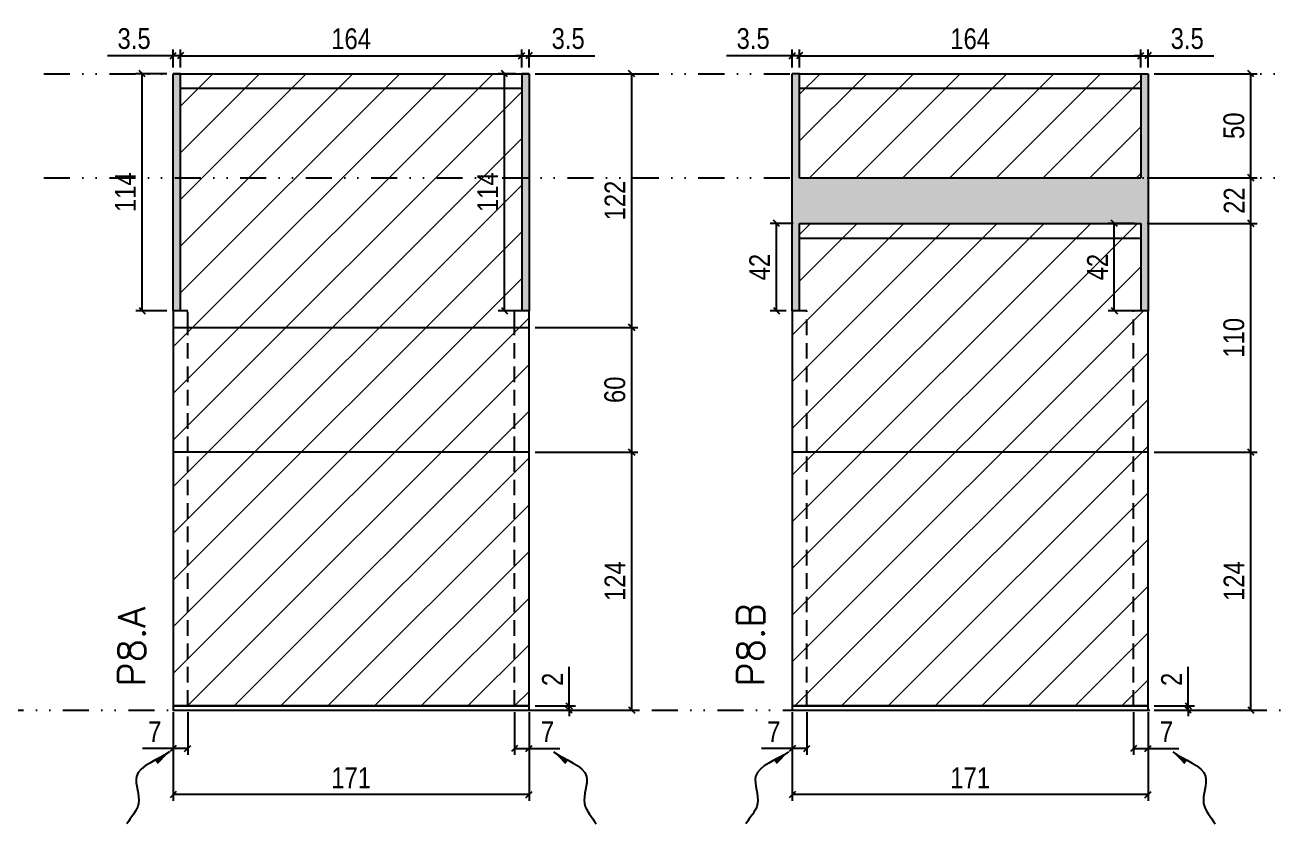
# Model space of a CAD drawing. Extents: x 14400 to 27878, y -21631 to 6985.
# Drawn here: x 18126 to 18727, y 3922 to 4306 of the extents above; entities that cross this region are included whole.
import ezdxf

# ---------------------------------------------------------------- set-up
doc = ezdxf.new("R2010")
doc.units = 0
doc.linetypes.add('DIVIDE2', pattern=[0.625, 0.25, -0.125, 0, -0.125, 0, -0.125])
doc.linetypes.add('HIDDEN', pattern=[0.375, 0.25, -0.125])
for name, color, linetype in [('COTA', 241, 'Continuous'), ('Nível', 160, 'Continuous'), ('Painéis', 200, 'Continuous'), ('SARR_2.2x7', 40, 'Continuous')]:
    doc.layers.add(name, color=color, linetype=linetype)
doc.layers.add('Hachura', color=251, linetype='Continuous', lineweight=9)
doc.layers.add('Texto Seção', color=7, linetype='Continuous', lineweight=15)
doc.styles.add('COTA TECNICA', font='techl___.ttf', dxfattribs={"height": 10})
doc.styles.add('COTA TECNICA-50', font='techl___.ttf', dxfattribs={"height": 10})
doc.styles.add('REGUA-120', font='ROMANS.shx', dxfattribs={"height": 15})
doc.styles.get("Standard").update_dxf_attribs({"font": 'arial.ttf'})
doc.dimstyles.new('COTA PAINEL-50', dxfattribs={"dimtxt": 10, "dimasz": 3, "dimexe": 3, "dimexo": 3, "dimgap": 3, "dimtad": 1, "dimdec": 1, "dimzin": 12, "dimdsep": 46, "dimtxsty": 'COTA TECNICA-50', "dimblk1": 'OBLIQUE', "dimblk2": 'OBLIQUE', "dimsah": 1, "dimcen": 0.9, "dimclrd": 4, "dimclre": 4, "dimclrt": 240, "dimadec": 1, "dimazin": 3, "dimtfac": 1, "dimtdec": 1, "dimtmove": 0, "dimatfit": 3, "dimfxl": 1, "dimtolj": 1, "dimtzin": 12, "dimarcsym": 0})
doc.dimstyles.new('PAINEL', dxfattribs={"dimtxt": 10, "dimasz": 3, "dimexe": 3, "dimexo": 3, "dimgap": 3, "dimtad": 1, "dimdec": 1, "dimzin": 12, "dimdsep": 46, "dimtxsty": 'COTA TECNICA', "dimblk1": 'OBLIQUE', "dimblk2": 'OBLIQUE', "dimsah": 1, "dimcen": 0.9, "dimclrd": 4, "dimclre": 4, "dimclrt": 240, "dimadec": 1, "dimazin": 3, "dimtfac": 1, "dimtdec": 1, "dimtmove": 0, "dimatfit": 3, "dimfxl": 1, "dimtolj": 1, "dimtzin": 12, "dimarcsym": 0})
doc.dimstyles.get("Standard").update_dxf_attribs({"dimtxt": 0.18, "dimasz": 0.18, "dimexe": 0.18, "dimexo": 0.0625, "dimgap": 0.09, "dimtad": 0, "dimtih": 1, "dimtoh": 1, "dimdec": 4, "dimzin": 0, "dimdsep": 46, "dimtxsty": 'Standard', "dimcen": 0.09, "dimadec": 0, "dimazin": 0, "dimtfac": 1, "dimtdec": 4, "dimtofl": 0, "dimtmove": 0, "dimatfit": 3, "dimfxl": 1, "dimtolj": 1, "dimtzin": 0, "dimarcsym": 0})

# ---------------------------------------------------------------- blocks, each defined once
blk = doc.blocks.new('_Oblique')
at = {"color": 0, "linetype": 'ByBlock', "lineweight": -2}
blk.add_line((-0.5, -0.5), (0.5, 0.5), dxfattribs=at)
blk = doc.blocks.new('*D1023')
at = {"layer": 'COTA', "color": 4, "lineweight": -2, "transparency": 16777216}
for p, q in [((18196.72, 3975.86), (18196.72, 3933.18)), ((18367.72, 3975.86), (18367.72, 3933.18)), ((18367.72, 3936.18), (18196.72, 3936.18))]:
    blk.add_line(p, q, dxfattribs=at)
at = {"layer": 'Defpoints', "color": 0, "transparency": 16777216}
for p in [(18196.72, 3978.86), (18367.72, 3978.86), (18196.72, 3936.18)]:
    blk.add_point(p, dxfattribs=at)
at = {"layer": 'COTA', "color": 4, "lineweight": -2, "transparency": 16777216, "xscale": 3, "yscale": 3, "zscale": 3, "rotation": 180}
blk.add_blockref('_Oblique', (18196.72, 3936.18), dxfattribs=at)
at = {"layer": 'COTA', "color": 4, "lineweight": -2, "transparency": 16777216, "xscale": 3, "yscale": 3, "zscale": 3}
blk.add_blockref('_Oblique', (18367.72, 3936.18), dxfattribs=at)
at = {"layer": 'COTA', "color": 240, "transparency": 16777216, "insert": (18282.22, 3944.26), "char_height": 10, "attachment_point": 5, "style": 'COTA TECNICA'}
blk.add_mtext('\\A1;171', dxfattribs=at)
blk = doc.blocks.new('*D1024')
at = {"layer": 'COTA', "color": 4, "lineweight": -2, "transparency": 16777216}
for p, q in [((18360.72, 3975.86), (18360.72, 3955.35)), ((18367.72, 3973.86), (18367.72, 3955.35)), ((18360.72, 3958.35), (18367.72, 3958.35)), ((18367.72, 3958.35), (18382.46, 3958.35))]:
    blk.add_line(p, q, dxfattribs=at)
at = {"layer": 'Defpoints', "color": 0, "transparency": 16777216}
for p in [(18360.72, 3978.86), (18367.72, 3976.86), (18367.72, 3958.35)]:
    blk.add_point(p, dxfattribs=at)
at = {"layer": 'COTA', "color": 4, "lineweight": -2, "transparency": 16777216, "xscale": 3, "yscale": 3, "zscale": 3, "rotation": 180}
blk.add_blockref('_Oblique', (18360.72, 3958.35), dxfattribs=at)
at = {"layer": 'COTA', "color": 4, "lineweight": -2, "transparency": 16777216, "xscale": 3, "yscale": 3, "zscale": 3}
blk.add_blockref('_Oblique', (18367.72, 3958.35), dxfattribs=at)
at = {"layer": 'COTA', "color": 240, "transparency": 16777216, "insert": (18376.59, 3966.42), "char_height": 10, "attachment_point": 5, "style": 'COTA TECNICA-50'}
blk.add_mtext('\\A1;7', dxfattribs=at)
blk = doc.blocks.new('*D1025')
at = {"layer": 'COTA', "color": 4, "lineweight": -2, "transparency": 16777216}
for p, q in [((18196.72, 3973.86), (18196.72, 3955.35)), ((18203.72, 3975.86), (18203.72, 3955.35)), ((18196.72, 3958.35), (18181.99, 3958.35)), ((18203.72, 3958.35), (18196.72, 3958.35))]:
    blk.add_line(p, q, dxfattribs=at)
at = {"layer": 'Defpoints', "color": 0, "transparency": 16777216}
for p in [(18196.72, 3976.86), (18203.72, 3978.86), (18196.72, 3958.35)]:
    blk.add_point(p, dxfattribs=at)
at = {"layer": 'COTA', "color": 4, "lineweight": -2, "transparency": 16777216, "xscale": 3, "yscale": 3, "zscale": 3, "rotation": 180}
blk.add_blockref('_Oblique', (18196.72, 3958.35), dxfattribs=at)
at = {"layer": 'COTA', "color": 4, "lineweight": -2, "transparency": 16777216, "xscale": 3, "yscale": 3, "zscale": 3}
blk.add_blockref('_Oblique', (18203.72, 3958.35), dxfattribs=at)
at = {"layer": 'COTA', "color": 240, "transparency": 16777216, "insert": (18187.86, 3966.42), "char_height": 10, "attachment_point": 5, "style": 'COTA TECNICA-50'}
blk.add_mtext('\\A1;7', dxfattribs=at)
blk = doc.blocks.new('*D1028')
at = {"layer": 'COTA', "color": 4, "linetype": 'ByBlock', "lineweight": -2, "transparency": 16777216}
for p, q in [((18370.72, 4100.86), (18420.09, 4100.86)), ((18417.09, 3976.86), (18417.09, 4100.86)), ((18370.72, 3976.86), (18420.09, 3976.86))]:
    blk.add_line(p, q, dxfattribs=at)
at = {"layer": 'Defpoints', "color": 0, "linetype": 'ByBlock', "transparency": 16777216}
for p in [(18367.72, 4100.86), (18417.09, 4100.86), (18367.72, 3976.86)]:
    blk.add_point(p, dxfattribs=at)
at = {"layer": 'COTA', "color": 4, "linetype": 'ByBlock', "lineweight": -2, "transparency": 16777216, "xscale": 3, "yscale": 3, "zscale": 3}
for p, rotation in [((18417.09, 4100.86), 90), ((18417.09, 3976.86), 270)]:
    blk.add_blockref('_Oblique', p, dxfattribs=dict(at, rotation=rotation))
at = {"layer": 'COTA', "color": 240, "linetype": 'ByBlock', "transparency": 16777216, "insert": (18409.02, 4038.86), "char_height": 10, "attachment_point": 5, "rotation": 90, "style": 'COTA TECNICA'}
blk.add_mtext('\\A1;124', dxfattribs=at)
blk = doc.blocks.new('*D1026')
at = {"layer": 'COTA', "color": 4, "lineweight": -2, "transparency": 16777216}
for p, q in [((18386.98, 3978.86), (18386.98, 3997.66)), ((18370.72, 3978.86), (18389.98, 3978.86)), ((18370.72, 3976.86), (18389.98, 3976.86)), ((18386.98, 3976.86), (18386.98, 3978.86)), ((18386.98, 3976.86), (18386.98, 3973.86))]:
    blk.add_line(p, q, dxfattribs=at)
at = {"layer": 'Defpoints', "color": 0, "transparency": 16777216}
for p in [(18367.72, 3978.86), (18367.72, 3976.86), (18386.98, 3976.86)]:
    blk.add_point(p, dxfattribs=at)
at = {"layer": 'COTA', "color": 4, "lineweight": -2, "transparency": 16777216, "xscale": 3, "yscale": 3, "zscale": 3}
for p, rotation in [((18386.98, 3978.86), 270), ((18386.98, 3976.86), 90)]:
    blk.add_blockref('_Oblique', p, dxfattribs=dict(at, rotation=rotation))
at = {"layer": 'COTA', "color": 240, "transparency": 16777216, "insert": (18378.98, 3991.61), "char_height": 10, "attachment_point": 5, "rotation": 90, "style": 'COTA TECNICA-50'}
blk.add_mtext('\\A1;2', dxfattribs=at)
blk = doc.blocks.new('*D1029')
at = {"layer": 'COTA', "color": 4, "linetype": 'ByBlock', "lineweight": -2, "transparency": 16777216}
for p, q in [((18370.72, 4100.86), (18420.09, 4100.86)), ((18417.09, 3976.86), (18417.09, 4100.86)), ((18370.72, 3976.86), (18420.09, 3976.86))]:
    blk.add_line(p, q, dxfattribs=at)
at = {"layer": 'Defpoints', "color": 0, "linetype": 'ByBlock', "transparency": 16777216}
for p in [(18367.72, 4100.86), (18417.09, 4100.86), (18367.72, 3976.86)]:
    blk.add_point(p, dxfattribs=at)
at = {"layer": 'COTA', "color": 4, "linetype": 'ByBlock', "lineweight": -2, "transparency": 16777216, "xscale": 3, "yscale": 3, "zscale": 3}
for p, rotation in [((18417.09, 4100.86), 90), ((18417.09, 3976.86), 270)]:
    blk.add_blockref('_Oblique', p, dxfattribs=dict(at, rotation=rotation))
at = {"layer": 'COTA', "color": 240, "linetype": 'ByBlock', "transparency": 16777216, "insert": (18409.02, 4038.86), "char_height": 10, "attachment_point": 5, "rotation": 90, "style": 'COTA TECNICA'}
blk.add_mtext('\\A1;124', dxfattribs=at)
blk = doc.blocks.new('*D1031')
at = {"layer": 'COTA', "color": 4, "lineweight": -2, "transparency": 16777216}
for p, q in [((18494.22, 3975.86), (18494.22, 3933.18)), ((18665.22, 3975.86), (18665.22, 3933.18)), ((18665.22, 3936.18), (18494.22, 3936.18))]:
    blk.add_line(p, q, dxfattribs=at)
at = {"layer": 'Defpoints', "color": 0, "transparency": 16777216}
for p in [(18494.22, 3978.86), (18665.22, 3978.86), (18494.22, 3936.18)]:
    blk.add_point(p, dxfattribs=at)
at = {"layer": 'COTA', "color": 4, "lineweight": -2, "transparency": 16777216, "xscale": 3, "yscale": 3, "zscale": 3, "rotation": 180}
blk.add_blockref('_Oblique', (18494.22, 3936.18), dxfattribs=at)
at = {"layer": 'COTA', "color": 4, "lineweight": -2, "transparency": 16777216, "xscale": 3, "yscale": 3, "zscale": 3}
blk.add_blockref('_Oblique', (18665.22, 3936.18), dxfattribs=at)
at = {"layer": 'COTA', "color": 240, "transparency": 16777216, "insert": (18579.72, 3944.26), "char_height": 10, "attachment_point": 5, "style": 'COTA TECNICA'}
blk.add_mtext('\\A1;171', dxfattribs=at)
blk = doc.blocks.new('*D1032')
at = {"layer": 'COTA', "color": 4, "lineweight": -2, "transparency": 16777216}
for p, q in [((18658.22, 3975.86), (18658.22, 3955.35)), ((18665.22, 3973.86), (18665.22, 3955.35)), ((18658.22, 3958.35), (18665.22, 3958.35)), ((18665.22, 3958.35), (18679.95, 3958.35))]:
    blk.add_line(p, q, dxfattribs=at)
at = {"layer": 'Defpoints', "color": 0, "transparency": 16777216}
for p in [(18658.22, 3978.86), (18665.22, 3976.86), (18665.22, 3958.35)]:
    blk.add_point(p, dxfattribs=at)
at = {"layer": 'COTA', "color": 4, "lineweight": -2, "transparency": 16777216, "xscale": 3, "yscale": 3, "zscale": 3, "rotation": 180}
blk.add_blockref('_Oblique', (18658.22, 3958.35), dxfattribs=at)
at = {"layer": 'COTA', "color": 4, "lineweight": -2, "transparency": 16777216, "xscale": 3, "yscale": 3, "zscale": 3}
blk.add_blockref('_Oblique', (18665.22, 3958.35), dxfattribs=at)
at = {"layer": 'COTA', "color": 240, "transparency": 16777216, "insert": (18674.09, 3966.42), "char_height": 10, "attachment_point": 5, "style": 'COTA TECNICA-50'}
blk.add_mtext('\\A1;7', dxfattribs=at)
blk = doc.blocks.new('*D1033')
at = {"layer": 'COTA', "color": 4, "lineweight": -2, "transparency": 16777216}
for p, q in [((18494.22, 3973.86), (18494.22, 3955.35)), ((18501.22, 3975.86), (18501.22, 3955.35)), ((18494.22, 3958.35), (18479.49, 3958.35)), ((18501.22, 3958.35), (18494.22, 3958.35))]:
    blk.add_line(p, q, dxfattribs=at)
at = {"layer": 'Defpoints', "color": 0, "transparency": 16777216}
for p in [(18494.22, 3976.86), (18501.22, 3978.86), (18494.22, 3958.35)]:
    blk.add_point(p, dxfattribs=at)
at = {"layer": 'COTA', "color": 4, "lineweight": -2, "transparency": 16777216, "xscale": 3, "yscale": 3, "zscale": 3, "rotation": 180}
blk.add_blockref('_Oblique', (18494.22, 3958.35), dxfattribs=at)
at = {"layer": 'COTA', "color": 4, "lineweight": -2, "transparency": 16777216, "xscale": 3, "yscale": 3, "zscale": 3}
blk.add_blockref('_Oblique', (18501.22, 3958.35), dxfattribs=at)
at = {"layer": 'COTA', "color": 240, "transparency": 16777216, "insert": (18485.35, 3966.42), "char_height": 10, "attachment_point": 5, "style": 'COTA TECNICA-50'}
blk.add_mtext('\\A1;7', dxfattribs=at)
blk = doc.blocks.new('*D1035')
at = {"layer": 'COTA', "color": 4, "linetype": 'ByBlock', "lineweight": -2, "transparency": 16777216}
for p, q in [((18668.22, 4100.86), (18717.59, 4100.86)), ((18714.59, 3976.86), (18714.59, 4100.86)), ((18668.22, 3976.86), (18717.59, 3976.86))]:
    blk.add_line(p, q, dxfattribs=at)
at = {"layer": 'Defpoints', "color": 0, "linetype": 'ByBlock', "transparency": 16777216}
for p in [(18665.22, 4100.86), (18714.59, 4100.86), (18665.22, 3976.86)]:
    blk.add_point(p, dxfattribs=at)
at = {"layer": 'COTA', "color": 4, "linetype": 'ByBlock', "lineweight": -2, "transparency": 16777216, "xscale": 3, "yscale": 3, "zscale": 3}
for p, rotation in [((18714.59, 4100.86), 90), ((18714.59, 3976.86), 270)]:
    blk.add_blockref('_Oblique', p, dxfattribs=dict(at, rotation=rotation))
at = {"layer": 'COTA', "color": 240, "linetype": 'ByBlock', "transparency": 16777216, "insert": (18706.51, 4038.86), "char_height": 10, "attachment_point": 5, "rotation": 90, "style": 'COTA TECNICA'}
blk.add_mtext('\\A1;124', dxfattribs=at)
blk = doc.blocks.new('*D1034')
at = {"layer": 'COTA', "color": 4, "lineweight": -2, "transparency": 16777216}
for p, q in [((18684.48, 3978.86), (18684.48, 3997.66)), ((18668.22, 3978.86), (18687.48, 3978.86)), ((18668.22, 3976.86), (18687.48, 3976.86)), ((18684.48, 3976.86), (18684.48, 3978.86)), ((18684.48, 3976.86), (18684.48, 3973.86))]:
    blk.add_line(p, q, dxfattribs=at)
at = {"layer": 'Defpoints', "color": 0, "transparency": 16777216}
for p in [(18665.22, 3978.86), (18665.22, 3976.86), (18684.48, 3976.86)]:
    blk.add_point(p, dxfattribs=at)
at = {"layer": 'COTA', "color": 4, "lineweight": -2, "transparency": 16777216, "xscale": 3, "yscale": 3, "zscale": 3}
for p, rotation in [((18684.48, 3978.86), 270), ((18684.48, 3976.86), 90)]:
    blk.add_blockref('_Oblique', p, dxfattribs=dict(at, rotation=rotation))
at = {"layer": 'COTA', "color": 240, "transparency": 16777216, "insert": (18676.48, 3991.61), "char_height": 10, "attachment_point": 5, "rotation": 90, "style": 'COTA TECNICA-50'}
blk.add_mtext('\\A1;2', dxfattribs=at)
blk = doc.blocks.new('*D1036')
at = {"layer": 'COTA', "color": 4, "linetype": 'ByBlock', "lineweight": -2, "transparency": 16777216}
for p, q in [((18668.22, 4100.86), (18717.59, 4100.86)), ((18714.59, 3976.86), (18714.59, 4100.86)), ((18668.22, 3976.86), (18717.59, 3976.86))]:
    blk.add_line(p, q, dxfattribs=at)
at = {"layer": 'Defpoints', "color": 0, "linetype": 'ByBlock', "transparency": 16777216}
for p in [(18665.22, 4100.86), (18714.59, 4100.86), (18665.22, 3976.86)]:
    blk.add_point(p, dxfattribs=at)
at = {"layer": 'COTA', "color": 4, "linetype": 'ByBlock', "lineweight": -2, "transparency": 16777216, "xscale": 3, "yscale": 3, "zscale": 3}
for p, rotation in [((18714.59, 4100.86), 90), ((18714.59, 3976.86), 270)]:
    blk.add_blockref('_Oblique', p, dxfattribs=dict(at, rotation=rotation))
at = {"layer": 'COTA', "color": 240, "linetype": 'ByBlock', "transparency": 16777216, "insert": (18706.51, 4038.86), "char_height": 10, "attachment_point": 5, "rotation": 90, "style": 'COTA TECNICA'}
blk.add_mtext('\\A1;124', dxfattribs=at)
blk = doc.blocks.new('*D1037')
at = {"layer": 'COTA', "color": 4, "lineweight": -2, "transparency": 16777216}
for p, q in [((18664.72, 4210.86), (18717.59, 4210.86)), ((18714.59, 4100.86), (18714.59, 4210.86)), ((18668.22, 4100.86), (18717.59, 4100.86))]:
    blk.add_line(p, q, dxfattribs=at)
at = {"layer": 'Defpoints', "color": 0, "transparency": 16777216}
for p in [(18661.72, 4210.86), (18714.59, 4210.86), (18665.22, 4100.86)]:
    blk.add_point(p, dxfattribs=at)
at = {"layer": 'COTA', "color": 4, "lineweight": -2, "transparency": 16777216, "xscale": 3, "yscale": 3, "zscale": 3}
for p, rotation in [((18714.59, 4210.86), 90), ((18714.59, 4100.86), 270)]:
    blk.add_blockref('_Oblique', p, dxfattribs=dict(at, rotation=rotation))
at = {"layer": 'COTA', "color": 240, "transparency": 16777216, "insert": (18706.48, 4155.86), "char_height": 10, "attachment_point": 5, "rotation": 90, "style": 'COTA TECNICA-50'}
blk.add_mtext('\\A1;110', dxfattribs=at)
blk = doc.blocks.new('*D2735')
at = {"layer": 'COTA', "color": 4, "lineweight": -2, "transparency": 16777216}
for p, q in [((18370.72, 4160.86), (18420.09, 4160.86)), ((18417.09, 4100.86), (18417.09, 4160.86)), ((18370.72, 4100.86), (18420.09, 4100.86))]:
    blk.add_line(p, q, dxfattribs=at)
at = {"layer": 'Defpoints', "color": 0, "transparency": 16777216}
for p in [(18367.72, 4160.86), (18417.09, 4160.86), (18367.72, 4100.86)]:
    blk.add_point(p, dxfattribs=at)
at = {"layer": 'COTA', "color": 4, "lineweight": -2, "transparency": 16777216, "xscale": 3, "yscale": 3, "zscale": 3}
for p, rotation in [((18417.09, 4160.86), 90), ((18417.09, 4100.86), 270)]:
    blk.add_blockref('_Oblique', p, dxfattribs=dict(at, rotation=rotation))
at = {"layer": 'COTA', "color": 240, "transparency": 16777216, "insert": (18408.99, 4130.86), "char_height": 10, "attachment_point": 5, "rotation": 90, "style": 'COTA TECNICA'}
blk.add_mtext('\\A1;60', dxfattribs=at)
blk = doc.blocks.new('*D2736')
at = {"layer": 'COTA', "color": 4, "lineweight": -2, "transparency": 16777216}
for p, q in [((18370.72, 4282.86), (18420.09, 4282.86)), ((18417.09, 4160.86), (18417.09, 4282.86)), ((18370.72, 4160.86), (18420.09, 4160.86))]:
    blk.add_line(p, q, dxfattribs=at)
at = {"layer": 'Defpoints', "color": 0, "transparency": 16777216}
for p in [(18367.72, 4282.86), (18417.09, 4282.86), (18367.72, 4160.86)]:
    blk.add_point(p, dxfattribs=at)
at = {"layer": 'COTA', "color": 4, "lineweight": -2, "transparency": 16777216, "xscale": 3, "yscale": 3, "zscale": 3}
for p, rotation in [((18417.09, 4282.86), 90), ((18417.09, 4160.86), 270)]:
    blk.add_blockref('_Oblique', p, dxfattribs=dict(at, rotation=rotation))
at = {"layer": 'COTA', "color": 240, "transparency": 16777216, "insert": (18409.03, 4221.86), "char_height": 10, "attachment_point": 5, "rotation": 90, "style": 'COTA TECNICA'}
blk.add_mtext('\\A1;122', dxfattribs=at)
blk = doc.blocks.new('*D2737')
at = {"layer": 'COTA', "color": 4, "lineweight": -2, "transparency": 16777216}
for p, q in [((18196.72, 4291.51), (18165.12, 4291.51)), ((18196.72, 4285.86), (18196.72, 4294.51)), ((18200.22, 4291.51), (18196.72, 4291.51)), ((18200.22, 4285.86), (18200.22, 4294.51)), ((18200.22, 4291.51), (18203.22, 4291.51))]:
    blk.add_line(p, q, dxfattribs=at)
at = {"layer": 'Defpoints', "color": 0, "transparency": 16777216}
for p in [(18196.72, 4291.51), (18196.72, 4282.86), (18200.22, 4282.86)]:
    blk.add_point(p, dxfattribs=at)
at = {"layer": 'COTA', "color": 4, "lineweight": -2, "transparency": 16777216, "xscale": 3, "yscale": 3, "zscale": 3}
blk.add_blockref('_Oblique', (18196.72, 4291.51), dxfattribs=at)
at = {"layer": 'COTA', "color": 4, "lineweight": -2, "transparency": 16777216, "xscale": 3, "yscale": 3, "zscale": 3, "rotation": 180}
blk.add_blockref('_Oblique', (18200.22, 4291.51), dxfattribs=at)
at = {"layer": 'COTA', "color": 240, "transparency": 16777216, "insert": (18177.92, 4299.72), "char_height": 10, "attachment_point": 5, "style": 'COTA TECNICA'}
blk.add_mtext('\\A1;3.5', dxfattribs=at)
blk = doc.blocks.new('*D2738')
at = {"layer": 'COTA', "color": 4, "lineweight": -2, "transparency": 16777216}
for p, q in [((18200.22, 4285.86), (18200.22, 4294.51)), ((18200.22, 4291.51), (18364.22, 4291.51)), ((18364.22, 4285.86), (18364.22, 4294.51))]:
    blk.add_line(p, q, dxfattribs=at)
at = {"layer": 'Defpoints', "color": 0, "transparency": 16777216}
for p in [(18364.22, 4291.51), (18200.22, 4282.86), (18364.22, 4282.86)]:
    blk.add_point(p, dxfattribs=at)
at = {"layer": 'COTA', "color": 4, "lineweight": -2, "transparency": 16777216, "xscale": 3, "yscale": 3, "zscale": 3, "rotation": 180}
blk.add_blockref('_Oblique', (18200.22, 4291.51), dxfattribs=at)
at = {"layer": 'COTA', "color": 4, "lineweight": -2, "transparency": 16777216, "xscale": 3, "yscale": 3, "zscale": 3}
blk.add_blockref('_Oblique', (18364.22, 4291.51), dxfattribs=at)
at = {"layer": 'COTA', "color": 240, "transparency": 16777216, "insert": (18282.22, 4299.61), "char_height": 10, "attachment_point": 5, "style": 'COTA TECNICA'}
blk.add_mtext('\\A1;164', dxfattribs=at)
blk = doc.blocks.new('*D2739')
at = {"layer": 'COTA', "color": 4, "lineweight": -2, "transparency": 16777216}
for p, q in [((18364.22, 4291.51), (18361.22, 4291.51)), ((18364.22, 4285.86), (18364.22, 4294.51)), ((18364.22, 4291.51), (18367.72, 4291.51)), ((18367.72, 4285.86), (18367.72, 4294.51)), ((18367.72, 4291.51), (18399.33, 4291.51))]:
    blk.add_line(p, q, dxfattribs=at)
at = {"layer": 'Defpoints', "color": 0, "transparency": 16777216}
for p in [(18367.72, 4291.51), (18364.22, 4282.86), (18367.72, 4282.86)]:
    blk.add_point(p, dxfattribs=at)
at = {"layer": 'COTA', "color": 4, "lineweight": -2, "transparency": 16777216, "xscale": 3, "yscale": 3, "zscale": 3}
blk.add_blockref('_Oblique', (18364.22, 4291.51), dxfattribs=at)
at = {"layer": 'COTA', "color": 4, "lineweight": -2, "transparency": 16777216, "xscale": 3, "yscale": 3, "zscale": 3, "rotation": 180}
blk.add_blockref('_Oblique', (18367.72, 4291.51), dxfattribs=at)
at = {"layer": 'COTA', "color": 240, "transparency": 16777216, "insert": (18386.53, 4299.72), "char_height": 10, "attachment_point": 5, "style": 'COTA TECNICA'}
blk.add_mtext('\\A1;3.5', dxfattribs=at)
blk = doc.blocks.new('*D2740')
at = {"layer": 'COTA', "color": 4, "lineweight": -2, "transparency": 16777216}
for p, q in [((18193.72, 4282.86), (18178.83, 4282.86)), ((18181.83, 4168.86), (18181.83, 4282.86)), ((18193.72, 4168.86), (18178.83, 4168.86))]:
    blk.add_line(p, q, dxfattribs=at)
at = {"layer": 'Defpoints', "color": 0, "transparency": 16777216}
for p in [(18181.83, 4282.86), (18196.72, 4282.86), (18196.72, 4168.86)]:
    blk.add_point(p, dxfattribs=at)
at = {"layer": 'COTA', "color": 4, "lineweight": -2, "transparency": 16777216, "xscale": 3, "yscale": 3, "zscale": 3}
for p, rotation in [((18181.83, 4282.86), 90), ((18181.83, 4168.86), 270)]:
    blk.add_blockref('_Oblique', p, dxfattribs=dict(at, rotation=rotation))
at = {"layer": 'COTA', "color": 240, "transparency": 16777216, "insert": (18173.75, 4225.86), "char_height": 10, "attachment_point": 5, "rotation": 90, "style": 'COTA TECNICA'}
blk.add_mtext('\\A1;114', dxfattribs=at)
blk = doc.blocks.new('*D2741')
at = {"layer": 'COTA', "color": 4, "lineweight": -2, "transparency": 16777216}
for p, q in [((18361.22, 4282.86), (18352.95, 4282.86)), ((18355.95, 4168.86), (18355.95, 4282.86)), ((18361.22, 4168.86), (18352.95, 4168.86))]:
    blk.add_line(p, q, dxfattribs=at)
at = {"layer": 'Defpoints', "color": 0, "transparency": 16777216}
for p in [(18355.95, 4282.86), (18364.22, 4282.86), (18364.22, 4168.86)]:
    blk.add_point(p, dxfattribs=at)
at = {"layer": 'COTA', "color": 4, "lineweight": -2, "transparency": 16777216, "xscale": 3, "yscale": 3, "zscale": 3}
for p, rotation in [((18355.95, 4282.86), 90), ((18355.95, 4168.86), 270)]:
    blk.add_blockref('_Oblique', p, dxfattribs=dict(at, rotation=rotation))
at = {"layer": 'COTA', "color": 240, "transparency": 16777216, "insert": (18347.88, 4225.86), "char_height": 10, "attachment_point": 5, "rotation": 90, "style": 'COTA TECNICA'}
blk.add_mtext('\\A1;114', dxfattribs=at)
blk = doc.blocks.new('*D2742')
at = {"layer": 'COTA', "color": 4, "lineweight": -2, "transparency": 16777216}
for p, q in [((18664.72, 4232.86), (18717.59, 4232.86)), ((18714.59, 4210.86), (18714.59, 4232.86)), ((18664.72, 4210.86), (18717.59, 4210.86))]:
    blk.add_line(p, q, dxfattribs=at)
at = {"layer": 'Defpoints', "color": 0, "transparency": 16777216}
for p in [(18661.72, 4232.86), (18714.59, 4232.86), (18661.72, 4210.86)]:
    blk.add_point(p, dxfattribs=at)
at = {"layer": 'COTA', "color": 4, "lineweight": -2, "transparency": 16777216, "xscale": 3, "yscale": 3, "zscale": 3}
for p, rotation in [((18714.59, 4232.86), 90), ((18714.59, 4210.86), 270)]:
    blk.add_blockref('_Oblique', p, dxfattribs=dict(at, rotation=rotation))
at = {"layer": 'COTA', "color": 240, "transparency": 16777216, "insert": (18706.59, 4221.86), "char_height": 10, "attachment_point": 5, "rotation": 90, "style": 'COTA TECNICA'}
blk.add_mtext('\\A1;22', dxfattribs=at)
blk = doc.blocks.new('*D2743')
at = {"layer": 'COTA', "color": 4, "lineweight": -2, "transparency": 16777216}
for p, q in [((18668.22, 4282.86), (18717.59, 4282.86)), ((18714.59, 4232.86), (18714.59, 4282.86)), ((18664.72, 4232.86), (18717.59, 4232.86))]:
    blk.add_line(p, q, dxfattribs=at)
at = {"layer": 'Defpoints', "color": 0, "transparency": 16777216}
for p in [(18665.22, 4282.86), (18714.59, 4282.86), (18661.72, 4232.86)]:
    blk.add_point(p, dxfattribs=at)
at = {"layer": 'COTA', "color": 4, "lineweight": -2, "transparency": 16777216, "xscale": 3, "yscale": 3, "zscale": 3}
for p, rotation in [((18714.59, 4282.86), 90), ((18714.59, 4232.86), 270)]:
    blk.add_blockref('_Oblique', p, dxfattribs=dict(at, rotation=rotation))
at = {"layer": 'COTA', "color": 240, "transparency": 16777216, "insert": (18706.48, 4257.86), "char_height": 10, "attachment_point": 5, "rotation": 90, "style": 'COTA TECNICA'}
blk.add_mtext('\\A1;50', dxfattribs=at)
blk = doc.blocks.new('*D2744')
at = {"layer": 'COTA', "color": 4, "lineweight": -2, "transparency": 16777216}
for p, q in [((18494.22, 4291.51), (18462.61, 4291.51)), ((18494.22, 4285.86), (18494.22, 4294.51)), ((18497.72, 4291.51), (18494.22, 4291.51)), ((18497.72, 4285.86), (18497.72, 4294.51)), ((18497.72, 4291.51), (18500.72, 4291.51))]:
    blk.add_line(p, q, dxfattribs=at)
at = {"layer": 'Defpoints', "color": 0, "transparency": 16777216}
for p in [(18494.22, 4291.51), (18494.22, 4282.86), (18497.72, 4282.86)]:
    blk.add_point(p, dxfattribs=at)
at = {"layer": 'COTA', "color": 4, "lineweight": -2, "transparency": 16777216, "xscale": 3, "yscale": 3, "zscale": 3}
blk.add_blockref('_Oblique', (18494.22, 4291.51), dxfattribs=at)
at = {"layer": 'COTA', "color": 4, "lineweight": -2, "transparency": 16777216, "xscale": 3, "yscale": 3, "zscale": 3, "rotation": 180}
blk.add_blockref('_Oblique', (18497.72, 4291.51), dxfattribs=at)
at = {"layer": 'COTA', "color": 240, "transparency": 16777216, "insert": (18475.42, 4299.72), "char_height": 10, "attachment_point": 5, "style": 'COTA TECNICA'}
blk.add_mtext('\\A1;3.5', dxfattribs=at)
blk = doc.blocks.new('*D2745')
at = {"layer": 'COTA', "color": 4, "lineweight": -2, "transparency": 16777216}
for p, q in [((18497.72, 4285.86), (18497.72, 4294.51)), ((18497.72, 4291.51), (18661.72, 4291.51)), ((18661.72, 4285.86), (18661.72, 4294.51))]:
    blk.add_line(p, q, dxfattribs=at)
at = {"layer": 'Defpoints', "color": 0, "transparency": 16777216}
for p in [(18661.72, 4291.51), (18497.72, 4282.86), (18661.72, 4282.86)]:
    blk.add_point(p, dxfattribs=at)
at = {"layer": 'COTA', "color": 4, "lineweight": -2, "transparency": 16777216, "xscale": 3, "yscale": 3, "zscale": 3, "rotation": 180}
blk.add_blockref('_Oblique', (18497.72, 4291.51), dxfattribs=at)
at = {"layer": 'COTA', "color": 4, "lineweight": -2, "transparency": 16777216, "xscale": 3, "yscale": 3, "zscale": 3}
blk.add_blockref('_Oblique', (18661.72, 4291.51), dxfattribs=at)
at = {"layer": 'COTA', "color": 240, "transparency": 16777216, "insert": (18579.72, 4299.61), "char_height": 10, "attachment_point": 5, "style": 'COTA TECNICA'}
blk.add_mtext('\\A1;164', dxfattribs=at)
blk = doc.blocks.new('*D2746')
at = {"layer": 'COTA', "color": 4, "lineweight": -2, "transparency": 16777216}
for p, q in [((18661.72, 4291.51), (18658.72, 4291.51)), ((18661.72, 4285.86), (18661.72, 4294.51)), ((18661.72, 4291.51), (18665.22, 4291.51)), ((18665.22, 4285.86), (18665.22, 4294.51)), ((18665.22, 4291.51), (18696.82, 4291.51))]:
    blk.add_line(p, q, dxfattribs=at)
at = {"layer": 'Defpoints', "color": 0, "transparency": 16777216}
for p in [(18665.22, 4291.51), (18661.72, 4282.86), (18665.22, 4282.86)]:
    blk.add_point(p, dxfattribs=at)
at = {"layer": 'COTA', "color": 4, "lineweight": -2, "transparency": 16777216, "xscale": 3, "yscale": 3, "zscale": 3}
blk.add_blockref('_Oblique', (18661.72, 4291.51), dxfattribs=at)
at = {"layer": 'COTA', "color": 4, "lineweight": -2, "transparency": 16777216, "xscale": 3, "yscale": 3, "zscale": 3, "rotation": 180}
blk.add_blockref('_Oblique', (18665.22, 4291.51), dxfattribs=at)
at = {"layer": 'COTA', "color": 240, "transparency": 16777216, "insert": (18684.02, 4299.72), "char_height": 10, "attachment_point": 5, "style": 'COTA TECNICA'}
blk.add_mtext('\\A1;3.5', dxfattribs=at)
blk = doc.blocks.new('*D2747')
at = {"layer": 'COTA', "color": 4, "lineweight": -2, "transparency": 16777216}
for p, q in [((18494.72, 4210.86), (18483.63, 4210.86)), ((18486.63, 4168.86), (18486.63, 4210.86)), ((18491.22, 4168.86), (18483.63, 4168.86))]:
    blk.add_line(p, q, dxfattribs=at)
at = {"layer": 'Defpoints', "color": 0, "transparency": 16777216}
for p in [(18486.63, 4210.86), (18497.72, 4210.86), (18494.22, 4168.86)]:
    blk.add_point(p, dxfattribs=at)
at = {"layer": 'COTA', "color": 4, "lineweight": -2, "transparency": 16777216, "xscale": 3, "yscale": 3, "zscale": 3}
for p, rotation in [((18486.63, 4210.86), 90), ((18486.63, 4168.86), 270)]:
    blk.add_blockref('_Oblique', p, dxfattribs=dict(at, rotation=rotation))
at = {"layer": 'COTA', "color": 240, "transparency": 16777216, "insert": (18478.56, 4189.86), "char_height": 10, "attachment_point": 5, "rotation": 90, "style": 'COTA TECNICA'}
blk.add_mtext('\\A1;42', dxfattribs=at)
blk = doc.blocks.new('*D2748')
at = {"layer": 'COTA', "color": 4, "lineweight": -2, "transparency": 16777216}
for p, q in [((18658.72, 4210.86), (18645.97, 4210.86)), ((18648.97, 4168.86), (18648.97, 4210.86)), ((18658.72, 4168.86), (18645.97, 4168.86))]:
    blk.add_line(p, q, dxfattribs=at)
at = {"layer": 'Defpoints', "color": 0, "transparency": 16777216}
for p in [(18648.97, 4210.86), (18661.72, 4210.86), (18661.72, 4168.86)]:
    blk.add_point(p, dxfattribs=at)
at = {"layer": 'COTA', "color": 4, "lineweight": -2, "transparency": 16777216, "xscale": 3, "yscale": 3, "zscale": 3}
for p, rotation in [((18648.97, 4210.86), 90), ((18648.97, 4168.86), 270)]:
    blk.add_blockref('_Oblique', p, dxfattribs=dict(at, rotation=rotation))
at = {"layer": 'COTA', "color": 240, "transparency": 16777216, "insert": (18640.9, 4189.86), "char_height": 10, "attachment_point": 5, "rotation": 90, "style": 'COTA TECNICA'}
blk.add_mtext('\\A1;42', dxfattribs=at)

msp = doc.modelspace()

# ---------------------------------------------------------------- hatches: boundary and pattern name
at = {"layer": 'COTA'}
h = msp.add_hatch(dxfattribs=at)
h.set_pattern_fill('AR-CONC', color=256, scale=0.03)
h.set_pattern_definition([(50, (-1585, 2e-12), (5.4655401, -0.4781726), [0.5715, -6.2865]), (355, (-1585, 2e-12), (-1.0573026, 5.7317054), [0.4572, -5.0292175]), (100.451445, (-1584.5445, -0.04), (4.4082374, 5.2535326), [0.4857003, -5.3427073]), (46.1842, (-1585, 1.524), (8.1323712, -1.2612698), [0.85725, -9.42975]), (96.635558, (-1584.322, 1.419), (7.122124, 7.4227837), [0.7285507, -8.0140682]), (351.18415, (-1585, 1.524), (7.122124, 7.4227837), [0.685799, -7.543792]), (21, (-1584.238, 1.143), (4.5484317, -3.0679559), [0.5715, -6.2865]), (326, (-1584.238, 1.143), (1.8540609, 5.525639), [0.4572, -5.0292]), (71.451445, (-1583.859, 0.8873), (6.4024926, 2.457683), [0.4857003, -5.3426981]), (37.5, (-1585, 2e-12), (0.0926581, 2.53665117), [0, -4.96824, 0, -5.1054, 0, -5.04825]), (7.5, (-1585, 2e-12), (2.00458988, 3.00541724), [0, -2.91084, 0, -4.85394, 0, -1.92405]), (327.5, (-1586.6993, 2e-12), (4.06771786, -0.17186232), [0, -1.905, 0, -5.9436, 0, -7.8867]), (317.5, (-1587.4613, 2e-12), (4.44387544, 0.7627947), [0, -2.4765, 0, -3.94716, 0, -5.6007])])
h.paths.add_polyline_path([(18200.225, 4282.86), (18196.725, 4282.86), (18196.725, 4232.86), (18200.225, 4232.86)])
h.paths.add_polyline_path([(18200.225, 4232.86), (18196.725, 4232.86), (18196.725, 4168.86), (18200.225, 4168.86)])
h.paths.add_polyline_path([(18367.725, 4232.86), (18364.225, 4232.86), (18364.225, 4168.86), (18367.725, 4168.86)])
h.paths.add_polyline_path([(18367.725, 4282.86), (18364.225, 4282.86), (18364.225, 4232.86), (18367.725, 4232.86)])
h = msp.add_hatch(dxfattribs=at)
h.set_pattern_fill('AR-CONC', color=256, scale=0.03)
h.set_pattern_definition([(50, (-1573.01, 2e-12), (5.4655401, -0.4781726), [0.5715, -6.2865]), (355, (-1573.01, 2e-12), (-1.0573026, 5.7317054), [0.4572, -5.0292175]), (100.451445, (-1572.5544, -0.04), (4.4082374, 5.2535326), [0.4857003, -5.3427073]), (46.1842, (-1573.01, 1.524), (8.1323712, -1.2612698), [0.85725, -9.42975]), (96.635558, (-1572.332, 1.419), (7.122124, 7.4227837), [0.7285507, -8.0140682]), (351.18415, (-1573.01, 1.524), (7.122124, 7.4227837), [0.685799, -7.543792]), (21, (-1572.248, 1.143), (4.5484317, -3.0679559), [0.5715, -6.2865]), (326, (-1572.248, 1.143), (1.8540609, 5.525639), [0.4572, -5.0292]), (71.451445, (-1571.869, 0.8873), (6.4024926, 2.457683), [0.4857003, -5.3426981]), (37.5, (-1573.01, 2e-12), (0.0926581, 2.53665117), [0, -4.96824, 0, -5.1054, 0, -5.04825]), (7.5, (-1573.01, 2e-12), (2.00458988, 3.00541724), [0, -2.91084, 0, -4.85394, 0, -1.92405]), (327.5, (-1574.7092, 2e-12), (4.06771786, -0.17186232), [0, -1.905, 0, -5.9436, 0, -7.8867]), (317.5, (-1575.471, 2e-12), (4.44387544, 0.76279473), [0, -2.4765, 0, -3.94716, 0, -5.6007])])
h.paths.add_polyline_path([(18665.22, 4232.86), (18494.22, 4232.86), (18494.22, 4168.86), (18497.72, 4168.86), (18497.72, 4210.86), (18661.72, 4210.86), (18661.72, 4168.86), (18665.22, 4168.86)])
h.paths.add_polyline_path([(18665.22, 4282.86), (18661.72, 4282.86), (18661.72, 4232.86), (18665.22, 4232.86)])
h.paths.add_polyline_path([(18497.72, 4282.86), (18494.22, 4282.86), (18494.22, 4232.86), (18497.72, 4232.86)])
at = {"layer": 'Hachura'}
h = msp.add_hatch(dxfattribs=at)
h.set_pattern_fill('ANSI31', color=256, scale=5)
h.set_pattern_definition([(45, (13.5, 2e-12), (-11.22532, 11.22532), [])])
h.paths.add_polyline_path([(18364.225, 4282.86), (18200.225, 4282.86), (18200.225, 4168.86), (18196.725, 4168.86), (18196.725, 4160.86), (18367.725, 4160.86), (18367.725, 4168.86), (18364.225, 4168.86)])
h.paths.add_polyline_path([(18367.725, 4160.86), (18196.725, 4160.86), (18196.725, 4100.86), (18367.725, 4100.86)])
h.paths.add_polyline_path([(18367.725, 4100.86), (18196.725, 4100.86), (18196.725, 3978.86), (18367.725, 3978.86)])
h.paths.add_polyline_path([(18665.22, 4100.86), (18494.22, 4100.86), (18494.22, 3978.86), (18665.22, 3978.86)])
h.paths.add_polyline_path([(18665.22, 4168.86), (18661.72, 4168.86), (18661.72, 4210.86), (18497.72, 4210.86), (18497.72, 4168.86), (18494.22, 4168.86), (18494.22, 4100.86), (18665.22, 4100.86)])
h.paths.add_polyline_path([(18661.72, 4282.86), (18497.72, 4282.86), (18497.72, 4232.86), (18661.72, 4232.86)])
h.paths.add_polyline_path([(18802.624, 4168.86), (18783.624, 4168.86), (18783.624, 3978.86), (18802.624, 3978.86)])
h.paths.add_polyline_path([(18927.14, 4168.86), (18908.14, 4168.86), (18908.14, 3978.86), (18927.14, 3978.86)])

# ---------------------------------------------------------------- linework, layer by layer
at = {"layer": 'COTA'}
for p, q in [((18196.725, 4168.86), (18196.725, 4282.86)), ((18200.225, 4282.86), (18196.725, 4282.86)), ((18367.725, 4282.86), (18364.225, 4282.86)), ((18367.725, 4282.86), (18367.725, 4168.86)), ((18494.22, 4168.86), (18494.22, 4282.86)), ((18497.72, 4282.86), (18494.22, 4282.86)), ((18661.72, 4282.86), (18665.22, 4282.86)), ((18665.22, 4282.86), (18665.22, 4168.86))]:
    msp.add_line(p, q, dxfattribs=at)
at = {"layer": 'Nível', "color": 4, "linetype": 'DIVIDE2', "ltscale": 50}
for p, q in [((18134.584, 4282.86), (19041.967, 4282.86)), ((18134.584, 4232.86), (19041.967, 4232.86)), ((17671.967, 3976.86), (19041.967, 3976.86))]:
    msp.add_line(p, q, dxfattribs=at)
at = {"layer": 'Painéis'}
for p, q in [((18200.225, 4282.86), (18364.225, 4282.86)), ((18200.225, 4168.86), (18200.225, 4282.86)), ((18364.225, 4282.86), (18364.225, 4168.86)), ((18497.72, 4282.86), (18661.72, 4282.86)), ((18497.72, 4232.86), (18497.72, 4282.86)), ((18661.72, 4282.86), (18661.72, 4232.86)), ((18497.72, 4232.86), (18661.72, 4232.86)), ((18497.72, 4210.86), (18661.72, 4210.86)), ((18497.72, 4168.86), (18497.72, 4210.86)), ((18661.72, 4210.86), (18661.72, 4168.86)), ((18196.725, 4168.86), (18196.725, 3978.86)), ((18203.725, 4168.86), (18196.725, 4168.86)), ((18367.725, 4168.86), (18360.725, 4168.86)), ((18367.725, 3978.86), (18367.725, 4168.86)), ((18494.22, 4168.86), (18494.22, 3978.86)), ((18501.22, 4168.86), (18494.22, 4168.86)), ((18665.22, 4168.86), (18658.22, 4168.86)), ((18665.22, 3978.86), (18665.22, 4168.86)), ((18196.725, 4160.86), (18367.725, 4160.86)), ((18367.725, 4100.86), (18196.725, 4100.86)), ((18665.22, 4100.86), (18494.22, 4100.86)), ((18196.725, 3978.86), (18367.725, 3978.86)), ((18494.22, 3978.86), (18665.22, 3978.86))]:
    msp.add_line(p, q, dxfattribs=at)
for points in [[(18367.725, 3978.86), (18196.725, 3978.86), (18196.725, 3976.86), (18367.725, 3976.86)], [(18665.22, 3978.86), (18494.22, 3978.86), (18494.22, 3976.86), (18665.22, 3976.86)]]:
    msp.add_lwpolyline(points, close=True, dxfattribs=at)
at = {"layer": 'SARR_2.2x7'}
for p, q in [((18200.225, 4275.86), (18364.225, 4275.86)), ((18497.72, 4275.86), (18661.72, 4275.86)), ((18497.72, 4203.86), (18661.72, 4203.86))]:
    msp.add_line(p, q, dxfattribs=at)
at = {"layer": 'SARR_2.2x7', "linetype": 'HIDDEN', "ltscale": 30}
for p, q in [((18203.725, 4160.86), (18203.725, 4168.86)), ((18360.725, 4160.86), (18360.725, 4168.86)), ((18501.22, 4100.86), (18501.22, 4168.86)), ((18658.22, 4100.86), (18658.22, 4168.86)), ((18203.725, 4100.86), (18203.725, 4160.86)), ((18360.725, 4100.86), (18360.725, 4160.86)), ((18203.725, 3978.86), (18203.725, 4100.86)), ((18360.725, 3978.86), (18360.725, 4100.86)), ((18501.22, 3978.86), (18501.22, 4100.86)), ((18658.22, 3978.86), (18658.22, 4100.86))]:
    msp.add_line(p, q, dxfattribs=at)

# ---------------------------------------------------------------- texts
at = {"layer": 'Texto Seção', "char_height": 13, "width": 285.32988, "attachment_point": 7, "rotation": 90, "style": 'REGUA-120'}
for s, insert in [('P8.A', (18183.254, 3988.112)), ('P8.B', (18480.749, 3988.112))]:
    msp.add_mtext(s, dxfattribs=dict(at, insert=insert))

# ---------------------------------------------------------------- dimensions: what is measured, and where the dimension line sits
at = {"layer": 'COTA'}
for base, p1, p2, dimstyle, picture, middle in [((18196.725, 4291.505), (18200.225, 4282.86), (18196.725, 4282.86), 'PAINEL', '*D2737', (18177.922, 4299.724)), ((18364.225, 4291.505), (18200.225, 4282.86), (18364.225, 4282.86), 'PAINEL', '*D2738', (18282.225, 4299.607)), ((18367.725, 4291.505), (18364.225, 4282.86), (18367.725, 4282.86), 'PAINEL', '*D2739', (18386.527, 4299.724)), ((18494.22, 4291.505), (18497.72, 4282.86), (18494.22, 4282.86), 'PAINEL', '*D2744', (18475.417, 4299.724)), ((18661.72, 4291.505), (18497.72, 4282.86), (18661.72, 4282.86), 'PAINEL', '*D2745', (18579.72, 4299.607)), ((18665.22, 4291.505), (18661.72, 4282.86), (18665.22, 4282.86), 'PAINEL', '*D2746', (18684.022, 4299.724)), ((18367.725, 3958.35), (18360.725, 3978.86), (18367.725, 3976.86), 'COTA PAINEL-50', '*D1024', (18376.59, 3966.423)), ((18665.22, 3958.35), (18658.22, 3978.86), (18665.22, 3976.86), 'COTA PAINEL-50', '*D1032', (18674.085, 3966.423))]:
    dim = msp.add_linear_dim(base=base, p1=p1, p2=p2, dimstyle=dimstyle, dxfattribs=at)
    dim.commit()
    dim.dimension.update_dxf_attribs({"geometry": picture, "text_midpoint": middle})
for base, p1, p2, angle, dimstyle, picture, middle in [((18181.826, 4282.86), (18196.725, 4168.86), (18196.725, 4282.86), 90, 'PAINEL', '*D2740', (18173.753, 4225.86)), ((18355.953, 4282.86), (18364.225, 4168.86), (18364.225, 4282.86), 90, 'PAINEL', '*D2741', (18347.88, 4225.86)), ((18714.587, 4282.86), (18661.72, 4232.86), (18665.22, 4282.86), 90, 'PAINEL', '*D2743', (18706.477, 4257.86)), ((18714.587, 4232.86), (18661.72, 4210.86), (18661.72, 4232.86), 90, 'PAINEL', '*D2742', (18706.587, 4221.86)), ((18486.631, 4210.86), (18494.22, 4168.86), (18497.72, 4210.86), 90, 'PAINEL', '*D2747', (18478.558, 4189.86)), ((18648.97, 4210.86), (18661.72, 4168.86), (18661.72, 4210.86), 90, 'PAINEL', '*D2748', (18640.896, 4189.86)), ((18714.587, 4210.86), (18665.22, 4100.86), (18661.72, 4210.86), 90, 'COTA PAINEL-50', '*D1037', (18706.485, 4155.86)), ((18417.092, 4160.86), (18367.725, 4100.86), (18367.725, 4160.86), 90, 'PAINEL', '*D2735', (18408.99, 4130.86)), ((18196.725, 3958.35), (18203.725, 3978.86), (18196.725, 3976.86), 180, 'COTA PAINEL-50', '*D1025', (18187.859, 3966.423)), ((18494.22, 3958.35), (18501.22, 3978.86), (18494.22, 3976.86), 180, 'COTA PAINEL-50', '*D1033', (18485.354, 3966.423))]:
    dim = msp.add_linear_dim(base=base, p1=p1, p2=p2, angle=angle, dimstyle=dimstyle, dxfattribs=at)
    dim.commit()
    dim.dimension.update_dxf_attribs({"geometry": picture, "text_midpoint": middle})
for base, p1, p2, angle, override, picture, middle in [((18417.092, 4282.86), (18367.725, 4160.86), (18367.725, 4282.86), 90, {"dimtmove": 1}, '*D2736', (18409.034, 4221.86)), ((18196.725, 3936.182), (18367.725, 3978.86), (18196.725, 3978.86), 180, {"dimarcsym": 2}, '*D1023', (18282.225, 3944.255)), ((18494.22, 3936.182), (18665.22, 3978.86), (18494.22, 3978.86), 180, {"dimarcsym": 2}, '*D1031', (18579.72, 3944.255))]:
    dim = msp.add_linear_dim(base=base, p1=p1, p2=p2, angle=angle, dimstyle='PAINEL', override=override, dxfattribs=at)
    dim.commit()
    dim.dimension.update_dxf_attribs({"geometry": picture, "text_midpoint": middle})
at = {"layer": 'COTA', "linetype": 'ByBlock'}
for p1, p2, picture, middle in [((18367.725, 3976.86), (18367.725, 4100.86), '*D1028', (18409.019, 4038.86)), ((18367.725, 3976.86), (18367.725, 4100.86), '*D1029', (18409.019, 4038.86)), ((18665.22, 3976.86), (18665.22, 4100.86), '*D1035', (18706.514, 4038.86)), ((18665.22, 3976.86), (18665.22, 4100.86), '*D1036', (18706.514, 4038.86))]:
    dim = msp.add_aligned_dim(p1=p1, p2=p2, distance=-49.367, dimstyle='PAINEL', dxfattribs=at)
    dim.commit()
    dim.dimension.update_dxf_attribs({"geometry": picture, "text_midpoint": middle})
at = {"layer": 'COTA'}
for base, p1, p2, picture, middle in [((18386.983, 3976.86), (18367.725, 3978.86), (18367.725, 3976.86), '*D1026', (18386.983, 3991.607)), ((18684.478, 3976.86), (18665.22, 3978.86), (18665.22, 3976.86), '*D1034', (18684.478, 3991.607))]:
    dim = msp.add_linear_dim(base=base, p1=p1, p2=p2, angle=90, dimstyle='COTA PAINEL-50', dxfattribs=at)
    dim.commit()
    dim.dimension.update_dxf_attribs({"geometry": picture, "text_midpoint": middle, "dimtype": 160})

# ---------------------------------------------------------------- leaders
at = {"layer": 'COTA', "path_type": 1}
for points in [[(18194.896, 3956.68), (18179.111, 3944.844), (18180.036, 3931.838), (18174.483, 3922.056)], [(18379.554, 3956.68), (18395.339, 3944.844), (18394.414, 3931.838), (18399.966, 3922.056)], [(18492.391, 3956.68), (18476.605, 3944.844), (18477.53, 3931.838), (18471.978, 3922.056)], [(18677.048, 3956.68), (18692.834, 3944.844), (18691.909, 3931.838), (18697.461, 3922.056)]]:
    msp.add_leader(points, dimstyle='Standard', override={"dimasz": 8}, dxfattribs=at)

doc.saveas('drawing.dxf')
